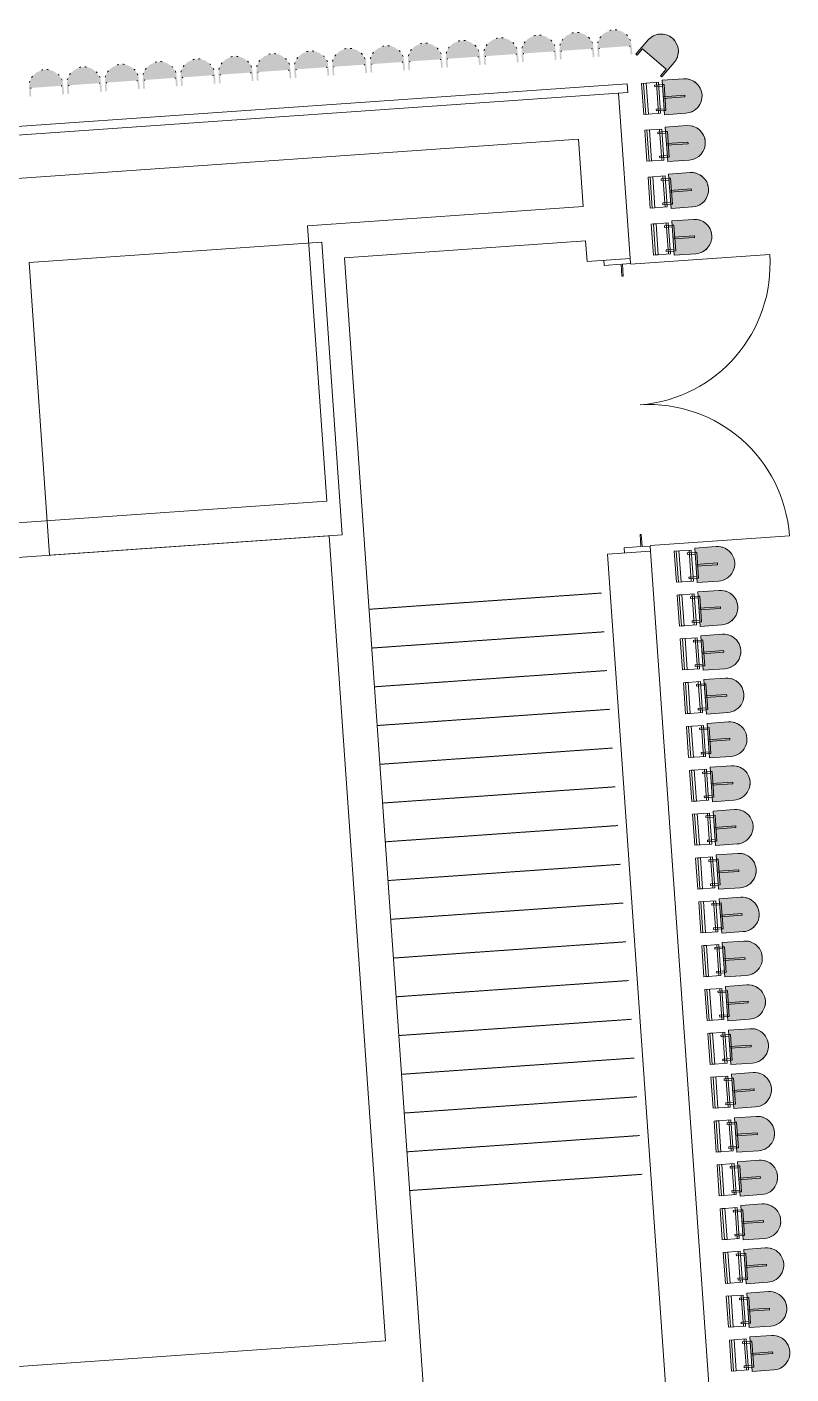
# Model space of a CAD drawing. Header units: millimetres. Extents: x 306 to 836129804, y -168137 to 818603917.
# Drawn here: x 833907369 to 833911795, y 817953557 to 817961360 of the extents above; entities that cross this region are included whole.
import ezdxf

# ---------------------------------------------------------------- set-up
doc = ezdxf.new("R2010")
doc.units = ezdxf.units.MM
doc.header["$LTSCALE"] = 3
doc.linetypes.add('Overhead', pattern=[1.8, 1.2, -0.6])
for name, color, linetype, lineweight in [('A-010-M_LINE', 251, 'Continuous', 13), ('A-200-M_WALL_INT', 251, 'Continuous', 13), ('A-214-M_CURT_WALL', 251, 'Continuous', 13), ('A-242-M_STAIR', 251, 'Continuous', 13), ('A-325-M_DOOR', 251, 'Continuous', 13), ('S-280-M_COLUMN', 253, 'Continuous', 9), ('Z-060-M_DETAIL', 253, 'Continuous', 5), ('Z-060-M_LINE_MEDIUM', 253, 'Continuous', 9)]:
    doc.layers.add(name, color=color, linetype=linetype, lineweight=lineweight)
doc.layers.add('UAJ-00XREF', color=7, linetype='Continuous')

# ---------------------------------------------------------------- blocks, each defined once
blk = doc.blocks.new('Circular Mullion - Type A_150mm Profile-25928163-0300')
at = {"layer": 'A-214-M_CURT_WALL'}
blk.add_hatch(color=256, dxfattribs=at).paths.add_polyline_path([(-100, 0), (-90, 0), (-90, -49.5), (90, -49.5), (90, 0), (100, 0), (99.3, -55.5), (93.7, -82.9), (86.6, -100), (70.7, -120.7), (50, -136.6), (18, -147.6), (-7.1, -149.1), (-25.9, -146.6), (-50, -136.6), (-73.9, -116.5), (-90, -91.8), (-96.6, -75.9), (-100, -34.4), (-100, -16)], flags=0)
blk = doc.blocks.new('Circular Mullion - CERAMIC TUBES 150mm-V181-0300')
at = {"layer": 'A-214-M_CURT_WALL', "lineweight": 9}
for centre, radius, start, end in [((0, 50), 100, 156.64542, 162.02301), ((0, 50), 100, 137.97699, 143.35458), ((0, 50), 100, 96.64542, 102.02301), ((0, 50), 100, 77.97699, 83.35458), ((0, 50), 100, 36.64542, 42.02301), ((0, 50), 100, 17.97699, 21.96165), ((-87, 46.5), 3, 90, 180), ((87, 46.5), 3, 0, 90)]:
    blk.add_arc(centre, radius, start, end, dxfattribs=at)
blk = doc.blocks.new('Circular Mullion - CERAMIC TUBES 150mm-27926644-0300')
at = {"layer": 'A-214-M_CURT_WALL', "lineweight": 9}
for centre, radius, start, end in [((0, 50), 100, 156.64542, 162.02301), ((0, 50), 100, 137.97699, 143.35458), ((0, 50), 100, 96.64542, 102.02301), ((0, 50), 100, 77.97699, 83.35458), ((0, 50), 100, 36.64542, 42.02301), ((0, 50), 100, 17.97699, 23.35458), ((-87, 46.5), 3, 90, 180), ((87, 46.5), 3, 0, 90)]:
    blk.add_arc(centre, radius, start, end, dxfattribs=at)
blk = doc.blocks.new('Circular Mullion - Type A-25928776-0300')
at = {"layer": 'A-214-M_CURT_WALL'}
blk.add_hatch(color=256, dxfattribs=at).paths.add_polyline_path([(-100, -0.2), (-90, -0.2), (-90, -49.5), (90, -47.4), (90, 0), (100, 0), (100, -109.3), (96.6, -135.2), (86.6, -159.3), (63.9, -185.3), (50, -195.9), (25.9, -205.9), (0, -209.3), (-25.9, -205.9), (-55.3, -191.8), (-70.7, -180), (-86.6, -159.3), (-96.6, -135.2), (-100, -109.3), (-100, -38.2)], flags=0)
at = {"layer": 'Z-060-M_DETAIL'}
for p, q in [((100, 0), (90, 0)), ((90, 0), (90, -49.5)), ((100, -109.3), (100, 0)), ((-90, -0.2), (-100, -0.2)), ((-100, -0.2), (-100, -109.3)), ((-90, -49.5), (-90, -0.2)), ((90, -49.5), (-90, -49.5))]:
    blk.add_line(p, q, dxfattribs=at)
blk.add_arc((0, -109.3), 100, 180, 0, dxfattribs=at)
blk = doc.blocks.new('Circular Mullion - CERAMIC TUBES 209mm-V180-0300')
at = {"layer": 'A-214-M_CURT_WALL', "lineweight": 9}
blk.add_line((-97, 0), (-93, 0), dxfattribs=at)
for centre, radius, start, end in [((-87, -46.5), 3, 180, 270), ((87, -46.5), 3, 270, 360), ((0, -109.3), 100, 197.97699, 203.35458), ((0, -109.3), 100, 336.64542, 342.02301), ((0, -109.3), 100, 216.64542, 222.02301), ((0, -109.3), 100, 257.97699, 263.35458), ((0, -109.3), 100, 276.64542, 282.02301), ((0, -109.3), 100, 317.97699, 323.35458)]:
    blk.add_arc(centre, radius, start, end, dxfattribs=at)
blk = doc.blocks.new('Circular Mullion - ARC_225mm CERAMIC MULLION-27539017-0300')
at = {"layer": 'Z-060-M_DETAIL', "lineweight": 9}
blk.add_hatch(color=256, dxfattribs=at).paths.add_polyline_path([(100, -125), (96.6, -150.9), (86.6, -175), (70.7, -195.7), (50, -211.6), (25.9, -221.6), (0, -225), (-25.9, -221.6), (-50, -211.6), (-70.7, -195.7), (-86.6, -175), (-96.6, -150.9), (-100, -125), (-100, 0), (100, 0)], flags=0)
at = {"layer": 'Z-060-M_DETAIL'}
for p, q in [((-90, 120), (90, 120)), ((-90, 21.5), (-90, 120)), ((90, 108), (-90, 108)), ((-90, 108), (-90, 92.6)), ((-90, 92.6), (90, 92.6)), ((90, 120), (90, 21.5)), ((90, 92.6), (90, 108)), ((90, 33.5), (-90, 33.5)), ((90, 21.5), (-90, 21.5)), ((-75, 45), (-65, 45)), ((-75, 0), (-75, 45)), ((-65, 45), (-65, 0)), ((65, 45), (75, 45)), ((65, 0), (65, 45)), ((75, 45), (75, 0)), ((-75, 0), (-75, -10)), ((-65, 0), (-75, 0)), ((-75, -10), (75, -10)), ((-5, -125), (-5, 0)), ((5, -125), (5, 0)), ((75, 0), (65, 0)), ((75, -10), (75, 0)), ((5, -125), (-5, -125))]:
    blk.add_line(p, q, dxfattribs=at)
at = {"layer": 'Z-060-M_LINE_MEDIUM'}
for p, q in [((100, 0), (-100, 0)), ((-100, 0), (-100, -125)), ((100, -125), (100, 0))]:
    blk.add_line(p, q, dxfattribs=at)
blk.add_arc((0, -125), 100, 180, 360, dxfattribs=at)
blk = doc.blocks.new('Circular Mullion - CERAMIC TUBES 225mm-28022002-0300')
at = {"layer": 'A-214-M_CURT_WALL', "lineweight": 9}
for start, end in [(156.64542, 162.02301), (137.97699, 143.35458), (96.64542, 102.02301), (77.97699, 83.35458), (36.64542, 42.02301), (17.97699, 23.35458)]:
    blk.add_arc((0, 125), 100, start, end, dxfattribs=at)
blk = doc.blocks.new('Circular Mullion - CERAMIC TUBES 225mm-V229-0300')
at = {"layer": 'A-214-M_CURT_WALL', "lineweight": 9}
for start, end in [(156.64542, 162.02301), (137.97699, 143.35458), (96.64542, 102.02301), (77.97699, 83.35458), (36.64542, 42.02301), (17.97699, 22.54153)]:
    blk.add_arc((0, 125), 100, start, end, dxfattribs=at)
blk = doc.blocks.new('Circular Mullion - CERAMIC TUBES 225mm-18115179-0300')
at = {"layer": 'A-214-M_CURT_WALL', "lineweight": 9}
for start, end in [(197.97699, 203.35458), (336.64542, 342.02301), (216.64542, 222.02301), (257.97699, 263.35458), (276.64542, 282.02301), (317.97699, 323.35458)]:
    blk.add_arc((0, -125), 100, start, end, dxfattribs=at)
blk = doc.blocks.new('ARC_DOOR_METAL_M20-TL-O_FOH - 1500x2500mm-41682713-0300')
at = {"layer": 'A-325-M_DOOR', "lineweight": 9}
for p, q in [((-850, 27), (-820, 27)), ((-820, 27), (-820, -71)), ((820, 27), (850, 27)), ((820, -71), (820, 27)), ((-820, -71), (-750, -71)), ((-820, -78), (-820, -125)), ((-750, -78), (-820, -78)), ((-750, -71), (-750, -78)), ((750, -71), (820, -71)), ((750, -78), (750, -71)), ((820, -78), (750, -78)), ((820, -125), (820, -78)), ((-820, -125), (-850, -125)), ((850, -125), (820, -125))]:
    blk.add_line(p, q, dxfattribs=at)
at = {"layer": 'A-325-M_DOOR'}
for p, q in [((-817, -125), (-817, -933.5)), ((817, -125), (817, -933.5))]:
    blk.add_line(p, q, dxfattribs=at)
for centre, start, end in [((-817, -116.4), 270, 359.40011), ((817, -116.4), 180.59989, 270)]:
    blk.add_arc(centre, 817, start, end, dxfattribs=at)
blk = doc.blocks.new('3A35X-MAGP-P-MP-00')
at = {"layer": 'A-010-M_LINE'}
for p, q in [((834490598.2, 817961031), (834481809.6, 817960416.6)), ((834490601.6, 817960981.1), (834490598.2, 817961031)), ((834481813.1, 817960366.7), (834490601.6, 817960981.1))]:
    blk.add_line(p, q, dxfattribs=at)
at = {"layer": 'A-200-M_WALL_INT'}
for p, q in [((834490615.1, 817960019.7), (834490548.2, 817960977.4)), ((834486567, 817960448.4), (834490316.2, 817960710.5)), ((834490316.2, 817960710.5), (834490343.5, 817960320.5)), ((834490343.5, 817960320.5), (834488747.4, 817960208.9)), ((834488747.4, 817960208.9), (834488859, 817958612.8)), ((834488960.9, 817960023.3), (834490357.5, 817960121)), ((834490357.5, 817960121), (834490365.8, 817960002.2)), ((834489446, 817953083.4), (834488960.9, 817960023.3)), ((834490365.8, 817960002.2), (834490615.1, 817960019.7)), ((834488859, 817958612.8), (834486705.8, 817958462.3)), ((834486719.8, 817958262.8), (834488872.9, 817958413.3)), ((834488872.9, 817958413.3), (834489199, 817953749.7)), ((834490733.7, 817958323.8), (834490484.3, 817958306.4)), ((834490484.3, 817958306.4), (834490842.6, 817953181)), ((834491304.3, 817950161), (834490733.7, 817958323.8)), ((834489199, 817953749.7), (834487045.8, 817953599.1))]:
    blk.add_line(p, q, dxfattribs=at)
at = {"layer": 'A-242-M_STAIR'}
for p, q in [((834489103.2, 817957987.2), (834490449.9, 817958081.3)), ((834489118.9, 817957762.7), (834490465.6, 817957856.8)), ((834489134.6, 817957538.2), (834490481.3, 817957632.4)), ((834489150.3, 817957313.8), (834490497, 817957407.9)), ((834489166, 817957089.3), (834490512.7, 817957183.5)), ((834489181.7, 817956864.9), (834490528.4, 817956959)), ((834489197.4, 817956640.4), (834490544.1, 817956734.6)), ((834489213, 817956416), (834490559.8, 817956510.1)), ((834489228.7, 817956191.5), (834490575.4, 817956285.7)), ((834489244.4, 817955967.1), (834490591.1, 817956061.2)), ((834489260.1, 817955742.6), (834490606.8, 817955836.8)), ((834489275.8, 817955518.2), (834490622.5, 817955612.3)), ((834489291.5, 817955293.7), (834490638.2, 817955387.9)), ((834489307.2, 817955069.3), (834490653.9, 817955163.4)), ((834489322.9, 817954844.8), (834490669.6, 817954939)), ((834489338.6, 817954620.4), (834490685.3, 817954714.5))]:
    blk.add_line(p, q, dxfattribs=at)
at = {"layer": 'A-242-M_STAIR', "linetype": 'Overhead'}
for p, q in [((834489103.2, 817957987.2), (834490449.9, 817958081.3)), ((834489118.9, 817957762.7), (834490465.6, 817957856.8)), ((834489134.6, 817957538.2), (834490481.3, 817957632.4)), ((834489150.3, 817957313.8), (834490497, 817957407.9)), ((834489166, 817957089.3), (834490512.7, 817957183.5)), ((834489181.7, 817956864.9), (834490528.4, 817956959)), ((834489197.4, 817956640.4), (834490544.1, 817956734.6)), ((834489213, 817956416), (834490559.8, 817956510.1)), ((834489228.7, 817956191.5), (834490575.4, 817956285.7)), ((834489244.4, 817955967.1), (834490591.1, 817956061.2)), ((834489260.1, 817955742.6), (834490606.8, 817955836.8)), ((834489275.8, 817955518.2), (834490622.5, 817955612.3)), ((834489291.5, 817955293.7), (834490638.2, 817955387.9)), ((834489307.2, 817955069.3), (834490653.9, 817955163.4)), ((834489322.9, 817954844.8), (834490669.6, 817954939)), ((834489338.6, 817954620.4), (834490685.3, 817954714.5))]:
    blk.add_line(p, q, dxfattribs=at)
at = {"layer": 'S-280-M_COLUMN', "lineweight": 13}
for p, q in [((834488829.2, 817960114.4), (834487133.3, 817959995.8)), ((834488947.7, 817958418.5), (834488829.2, 817960114.4)), ((834487133.3, 817959995.8), (834487251.9, 817958300)), ((834487251.9, 817958300), (834488947.7, 817958418.5))]:
    blk.add_line(p, q, dxfattribs=at)
at = {"layer": 'A-214-M_CURT_WALL', "rotation": 183.9989085257713}
for p in [(834489869.8, 817961148), (834490089.2, 817961163.3), (834490308.7, 817961178.6), (834490528.2, 817961194), (834488772.4, 817961071.3), (834488991.9, 817961086.6), (834489211.4, 817961101.9), (834489430.8, 817961117.3), (834489650.3, 817961132.6), (834487675.1, 817960994.5), (834487894.6, 817961009.9), (834488114.1, 817961025.2), (834488333.5, 817961040.6), (834488553, 817961055.9), (834487236.2, 817960963.9), (834487455.7, 817960979.2)]:
    blk.add_blockref('Circular Mullion - Type A_150mm Profile-25928163-0300', p, dxfattribs=at)
at = {"layer": 'A-214-M_CURT_WALL', "extrusion": (0, 0, -1)}
for name, p, rotation in [('Circular Mullion - CERAMIC TUBES 150mm-27926644-0300', (-834489869.8, 817961148), 356.0010914742286), ('Circular Mullion - CERAMIC TUBES 150mm-27926644-0300', (-834490089.2, 817961163.3), 356.0010914742286), ('Circular Mullion - CERAMIC TUBES 150mm-27926644-0300', (-834490308.7, 817961178.6), 356.0010914742286), ('Circular Mullion - CERAMIC TUBES 150mm-V181-0300', (-834490528.2, 817961194), 356.0010914742286), ('Circular Mullion - Type A-25928776-0300', (-834490723.3, 817961136.8), 221.0010914742284), ('Circular Mullion - CERAMIC TUBES 150mm-27926644-0300', (-834488772.4, 817961071.3), 356.0010914742286), ('Circular Mullion - CERAMIC TUBES 150mm-27926644-0300', (-834488991.9, 817961086.6), 356.0010914742286), ('Circular Mullion - CERAMIC TUBES 150mm-27926644-0300', (-834489211.4, 817961101.9), 356.0010914742286), ('Circular Mullion - CERAMIC TUBES 150mm-27926644-0300', (-834489430.8, 817961117.3), 356.0010914742286), ('Circular Mullion - CERAMIC TUBES 150mm-27926644-0300', (-834489650.3, 817961132.6), 356.0010914742286), ('Circular Mullion - CERAMIC TUBES 150mm-27926644-0300', (-834487675.1, 817960994.5), 356.0010914742286), ('Circular Mullion - CERAMIC TUBES 150mm-27926644-0300', (-834487894.6, 817961009.9), 356.0010914742286), ('Circular Mullion - CERAMIC TUBES 150mm-27926644-0300', (-834488114.1, 817961025.2), 356.0010914742286), ('Circular Mullion - CERAMIC TUBES 150mm-27926644-0300', (-834488333.5, 817961040.6), 356.0010914742286), ('Circular Mullion - CERAMIC TUBES 150mm-27926644-0300', (-834488553, 817961055.9), 356.0010914742286), ('Circular Mullion - CERAMIC TUBES 150mm-27926644-0300', (-834487236.2, 817960963.9), 356.0010914742286), ('Circular Mullion - CERAMIC TUBES 150mm-27926644-0300', (-834487455.7, 817960979.2), 356.0010914742286)]:
    blk.add_blockref(name, p, dxfattribs=dict(at, rotation=rotation))
at = {"layer": 'A-214-M_CURT_WALL', "lineweight": 9, "extrusion": (0, 0, -1), "rotation": 266.0010914742286}
for p in [(-834490807.2, 817960951.4), (-834490826.1, 817960680.1), (-834490845.1, 817960408.7), (-834490864.1, 817960137.3)]:
    blk.add_blockref('Circular Mullion - ARC_225mm CERAMIC MULLION-27539017-0300', p, dxfattribs=at)
at = {"layer": 'A-214-M_CURT_WALL', "lineweight": 9, "rotation": 93.9989085257714}
for p in [(834490996.6, 817958241.9), (834491014.3, 817957988.1), (834491032.1, 817957734.2), (834491049.8, 817957480.4), (834491067.6, 817957226.5), (834491085.3, 817956972.6), (834491103.1, 817956718.8), (834491120.8, 817956464.9), (834491138.6, 817956211), (834491156.3, 817955957.2), (834491174.1, 817955703.3), (834491191.8, 817955449.5), (834491209.6, 817955195.6), (834491227.3, 817954941.7), (834491245.1, 817954687.9), (834491262.8, 817954434), (834491280.5, 817954180.1), (834491298.3, 817953926.3), (834491316, 817953672.4)]:
    blk.add_blockref('Circular Mullion - ARC_225mm CERAMIC MULLION-27539017-0300', p, dxfattribs=at)
at = {"layer": 'A-325-M_DOOR', "rotation": 93.9989085257714}
blk.add_blockref('ARC_DOOR_METAL_M20-TL-O_FOH - 1500x2500mm-41682713-0300', (834490549.7, 817959163), dxfattribs=at)
at = {"layer": 'Z-060-M_DETAIL', "extrusion": (0, 0, -1), "rotation": 221.0010914742284}
blk.add_blockref('Circular Mullion - CERAMIC TUBES 209mm-V180-0300', (-834490723.3, 817961136.8), dxfattribs=at)
at = {"layer": 'Z-060-M_LINE_MEDIUM', "lineweight": 5, "extrusion": (0, 0, -1)}
for name, p, rotation in [('Circular Mullion - CERAMIC TUBES 225mm-18115179-0300', (-834490807.2, 817960951.4), 266.0010914742286), ('Circular Mullion - CERAMIC TUBES 225mm-18115179-0300', (-834490826.1, 817960680.1), 266.0010914742286), ('Circular Mullion - CERAMIC TUBES 225mm-18115179-0300', (-834490845.1, 817960408.7), 266.0010914742286), ('Circular Mullion - CERAMIC TUBES 225mm-18115179-0300', (-834490864.1, 817960137.3), 266.0010914742286), ('Circular Mullion - CERAMIC TUBES 225mm-28022002-0300', (-834490996.6, 817958241.9), 86.00109147422862), ('Circular Mullion - CERAMIC TUBES 225mm-28022002-0300', (-834491014.3, 817957988.1), 86.00109147422862), ('Circular Mullion - CERAMIC TUBES 225mm-28022002-0300', (-834491032.1, 817957734.2), 86.00109147422862), ('Circular Mullion - CERAMIC TUBES 225mm-28022002-0300', (-834491049.8, 817957480.4), 86.00109147422862), ('Circular Mullion - CERAMIC TUBES 225mm-28022002-0300', (-834491067.6, 817957226.5), 86.00109147422862), ('Circular Mullion - CERAMIC TUBES 225mm-28022002-0300', (-834491085.3, 817956972.6), 86.00109147422862), ('Circular Mullion - CERAMIC TUBES 225mm-28022002-0300', (-834491103.1, 817956718.8), 86.00109147422862), ('Circular Mullion - CERAMIC TUBES 225mm-28022002-0300', (-834491120.8, 817956464.9), 86.00109147422862), ('Circular Mullion - CERAMIC TUBES 225mm-28022002-0300', (-834491138.6, 817956211), 86.00109147422862), ('Circular Mullion - CERAMIC TUBES 225mm-28022002-0300', (-834491156.3, 817955957.2), 86.00109147422862), ('Circular Mullion - CERAMIC TUBES 225mm-28022002-0300', (-834491174.1, 817955703.3), 86.00109147422862), ('Circular Mullion - CERAMIC TUBES 225mm-V229-0300', (-834491191.8, 817955449.5), 86.00109147422862), ('Circular Mullion - CERAMIC TUBES 225mm-28022002-0300', (-834491209.6, 817955195.6), 86.00109147422862), ('Circular Mullion - CERAMIC TUBES 225mm-28022002-0300', (-834491227.3, 817954941.7), 86.00109147422862), ('Circular Mullion - CERAMIC TUBES 225mm-28022002-0300', (-834491245.1, 817954687.9), 86.00109147422862), ('Circular Mullion - CERAMIC TUBES 225mm-28022002-0300', (-834491262.8, 817954434), 86.00109147422862), ('Circular Mullion - CERAMIC TUBES 225mm-28022002-0300', (-834491280.5, 817954180.1), 86.00109147422862), ('Circular Mullion - CERAMIC TUBES 225mm-28022002-0300', (-834491298.3, 817953926.3), 86.00109147422862), ('Circular Mullion - CERAMIC TUBES 225mm-28022002-0300', (-834491316, 817953672.4), 86.00109147422862)]:
    blk.add_blockref(name, p, dxfattribs=dict(at, rotation=rotation))

msp = doc.modelspace()

# ---------------------------------------------------------------- block references
at = {"layer": 'UAJ-00XREF', "ltscale": 0.5}
msp.add_blockref('3A35X-MAGP-P-MP-00', (-579752.6, 0), dxfattribs=at)

doc.saveas('drawing.dxf')
